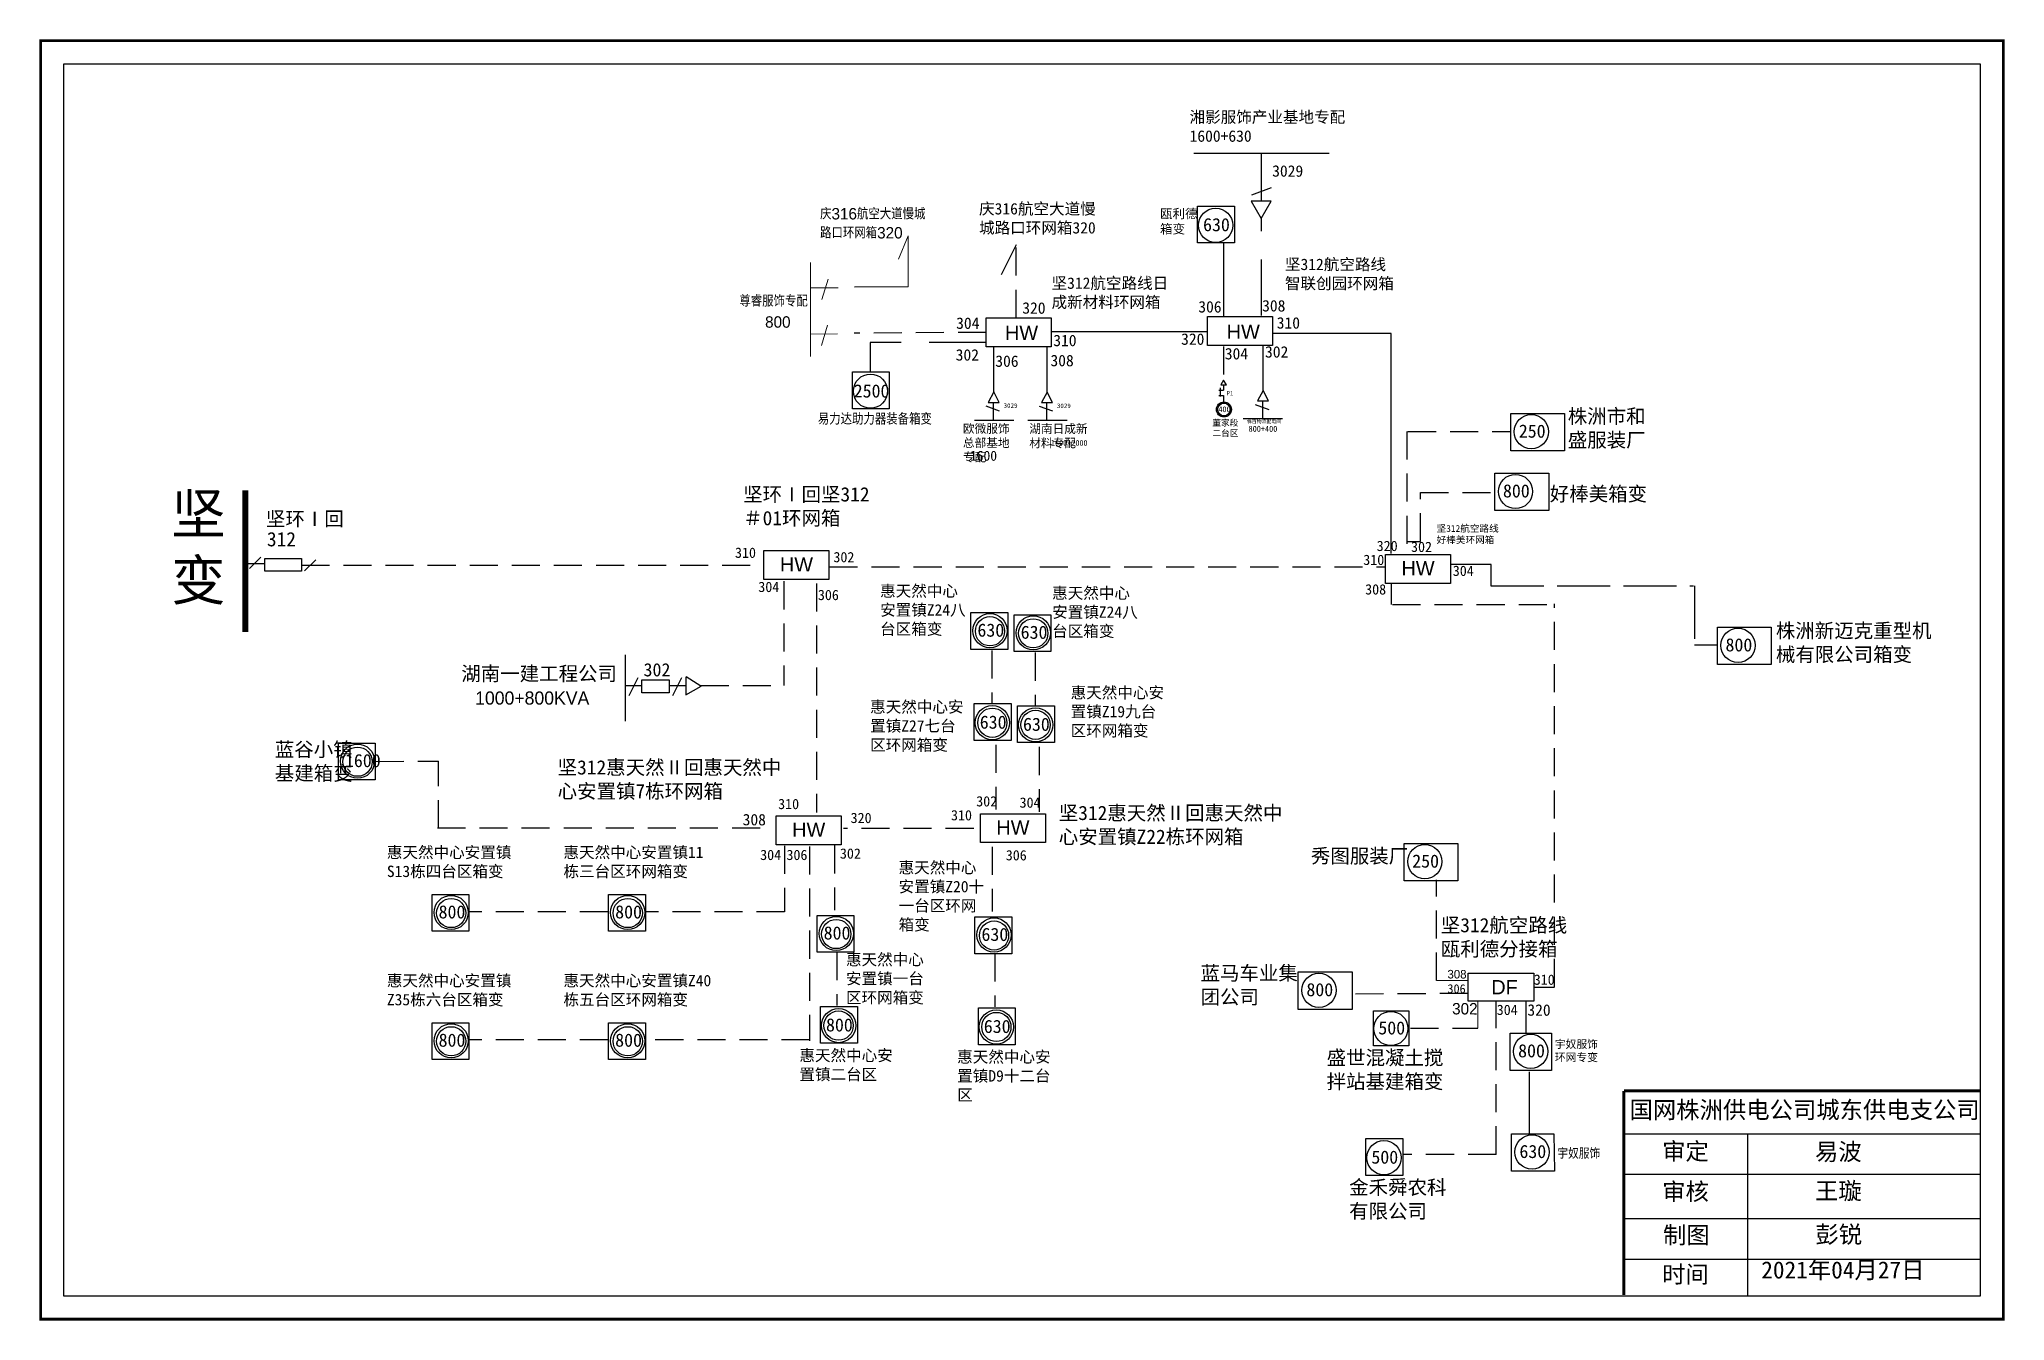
# Model space of a CAD drawing. Extents: x 0 to 344, y 0 to 225.
import ezdxf

# ---------------------------------------------------------------- set-up
doc = ezdxf.new("R2010")
doc.units = 0
doc.header["$LTSCALE"] = 0.774411
for name, pattern in [('ACAD_ISO02W100', [15, 12, -3]), ('DASHED', [19.05, 12.7, -6.35]), ('DASHED2', [9.525, 6.35, -3.175])]:
    doc.linetypes.add(name, pattern=pattern)
doc.layers.get('0').update_dxf_attribs({"linetype": 'CONTINUOUS'})
doc.layers.add('0-RefEdit0', color=7, linetype='CONTINUOUS')
doc.layers.add('MiniCADViewLayer', color=7, linetype='CONTINUOUS')
doc.styles.add('hztxt_txtstyle_0.83', font='', dxfattribs={"height": 0.832581, "bigfont": 'hztxt.shx'})
doc.styles.add('hztxt_txtstyle_1.50_0_0', font='', dxfattribs={"height": 1.5, "bigfont": 'hztxt.shx'})
doc.styles.add('hztxt_txtstyle_2.00_0_0', font='', dxfattribs={"height": 2, "bigfont": 'hztxt.shx'})
doc.styles.add('hztxt_txtstyle_2.57', font='', dxfattribs={"height": 2.568416, "bigfont": 'hztxt.shx'})
doc.styles.add('hztxt_txtstyle_200.00_0_0200', font='', dxfattribs={"height": 200, "bigfont": 'hztxt.shx'})
doc.styles.add('SimSun_txtstyle_1.00_0_0', font='simsun.ttc', dxfattribs={"height": 1})
doc.styles.add('SimSun_txtstyle_2.00_0_0', font='', dxfattribs={"height": 2})
doc.styles.add('SimSun_txtstyle_2.30_0_0', font='', dxfattribs={"height": 2.3})
doc.styles.get("Standard").update_dxf_attribs({"font": '', "height": 2.5})
doc.styles.add('字体', font='simkai_0.ttf', dxfattribs={"height": 2.5})
doc.styles.add('宋体_txtstyle_3.06', font='', dxfattribs={"height": 3.05986})
doc.styles.add('楷体_GB2312_txtstyle_2.00_0_0', font='SIMKAI.TTF', dxfattribs={"height": 2})
doc.styles.add('楷体_GB2312_txtstyle_2.50_0_0', font='simkai_0.ttf', dxfattribs={"height": 2.5})
doc.styles.add('楷体_GB2312_txtstyle_3.00_0_0', font='simkai_0.ttf', dxfattribs={"height": 3})
doc.styles.get('hztxt_txtstyle_0.83').set_extended_font_data('hztxt')
doc.styles.get('hztxt_txtstyle_1.50_0_0').set_extended_font_data('hztxt')
doc.styles.get('hztxt_txtstyle_2.00_0_0').set_extended_font_data('hztxt')
doc.styles.get('hztxt_txtstyle_2.57').set_extended_font_data('hztxt')
doc.styles.get('hztxt_txtstyle_200.00_0_0200').set_extended_font_data('hztxt')
doc.styles.get('SimSun_txtstyle_2.00_0_0').set_extended_font_data('SimSun')
doc.styles.get('SimSun_txtstyle_2.30_0_0').set_extended_font_data('SimSun')
doc.styles.get('Standard').set_extended_font_data('SimSun')
doc.styles.get('宋体_txtstyle_3.06').set_extended_font_data('宋体')

msp = doc.modelspace()

# ---------------------------------------------------------------- linework, layer by layer
at = {"color": 0, "linetype": 'Continuous'}
for p, q in [((226.02, 204.62), (202.3, 204.62)), ((214.16, 196.44), (214.16, 204.63)), ((215.86, 198.59), (212.4, 197.35)), ((171.15, 188.62), (168.51, 183.38)), ((207.56, 176.13), (207.56, 188.95)), ((152.26, 181.27), (142.86, 181.21)), ((204.64, 173.4), (177.35, 173.4)), ((236.92, 173.07), (216.15, 173.07)), ((236.92, 134.53), (236.92, 173.07)), ((167.25, 162.86), (167.24, 170.76)), ((176.59, 162.82), (176.59, 170.73)), ((214.47, 163.12), (214.46, 171.02)), ((206.66, 163.14), (207.52, 163.14)), ((206.66, 162.25), (207.52, 162.25)), ((206.99, 162.05), (206.99, 163.6)), ((207.51, 164.08), (207.51, 163.14)), ((168.27, 159.49), (165.91, 160.36)), ((167.15, 161.04), (167.15, 157.92)), ((177.61, 159.46), (175.26, 160.33)), ((176.5, 161.01), (176.5, 157.89)), ((215.49, 159.75), (213.13, 160.62)), ((214.37, 161.3), (214.37, 158.18)), ((163.87, 157.92), (170.76, 157.92)), ((173.22, 157.89), (180.11, 157.89)), ((210.95, 158.18), (217.84, 158.18)), ((239.73, 136.68), (242.03, 136.68)), ((247.27, 132.67), (254.4, 132.67)), ((254.37, 132.65), (254.37, 128.9)), ((105.57, 111.38), (102.71, 111.38)), ((113.27, 111.38), (110.41, 111.38))]:
    msp.add_line(p, q, dxfattribs=at)
at = {"color": 0, "linetype": 'DASHED'}
msp.add_line((214.15, 176.24), (214.15, 193.23), dxfattribs=at)
at = {"color": 7, "linetype": 'Continuous', "lineweight": 0, "ltscale": 1.079699}
for p, q in [((152.26, 190.21), (150.53, 186.09)), ((152.26, 181.27), (152.26, 190.21)), ((135.09, 169.04), (135.09, 185.56)), ((138.21, 182.61), (137.13, 179.05)), ((139.94, 181.09), (135.09, 181.09)), ((139.84, 173.02), (135.09, 172.96)), ((138.12, 174.54), (137.04, 170.98))]:
    msp.add_line(p, q, dxfattribs=at)
at = {"color": 0, "linetype": 'DASHED2'}
for p, q in [((171.18, 175.85), (171.18, 188.67)), ((165.89, 173.29), (142.76, 173.14)), ((207.51, 170.83), (207.51, 164.88)), ((207.54, 161.14), (207.54, 162.26)), ((239.66, 155.93), (239.64, 134.3)), ((239.84, 155.95), (257.68, 155.95)), ((242.03, 136.68), (242.03, 145.22)), ((242.03, 145.22), (255.07, 145.22)), ((236.96, 125.6), (236.96, 129.2)), ((237.12, 125.6), (265.66, 125.6))]:
    msp.add_line(p, q, dxfattribs=at)
at = {"linetype": 'DASHED'}
for p, q in [((165.75, 171.49), (145.59, 171.49)), ((145.59, 171.49), (145.59, 166.39))]:
    msp.add_line(p, q, dxfattribs=at)
at = {"color": 0, "ltscale": 2}
for p, q in [((167.24, 162.85), (166.27, 161.03)), ((168.18, 161.03), (167.24, 162.85)), ((176.59, 162.82), (175.61, 161)), ((177.53, 161), (176.59, 162.82)), ((214.46, 163.11), (213.49, 161.29)), ((215.4, 161.29), (214.46, 163.11)), ((166.27, 161.03), (168.18, 161.03)), ((175.61, 161), (177.53, 161)), ((213.49, 161.29), (215.4, 161.29))]:
    msp.add_line(p, q, dxfattribs=at)
at = {"linetype": 'ACAD_ISO02W100'}
for p, q in [((39.28, 132.76), (36.19, 132.76)), ((260.55, 50.56), (260.55, 56.04))]:
    msp.add_line(p, q, dxfattribs=at)
at = {"linetype": 'Continuous'}
for p, q in [((38.78, 133.9), (36.8, 131.92)), ((48.43, 133.47), (46.45, 131.49)), ((261.9, 58.59), (265.51, 58.59)), ((261.06, 43.74), (261.06, 32.97)), ((277.7, 32.9), (340.06, 32.9)), ((299.34, 32.89), (299.34, 4.56)), ((277.7, 25.8), (340.06, 25.8)), ((277.7, 18.05), (340.06, 18.05)), ((277.7, 10.95), (340.06, 10.95))]:
    msp.add_line(p, q, dxfattribs=at)
at = {"color": 7, "linetype": 'DASHED2'}
for p, q in [((45.89, 132.52), (126.94, 132.52)), ((138.44, 132.19), (235.85, 132.19)), ((130.44, 129.69), (130.44, 111.42)), ((136.19, 129.32), (136.19, 89.18)), ((166.92, 117.56), (166.92, 108.21)), ((174.5, 117.19), (174.5, 107.84)), ((113.26, 112.97), (113.28, 109.77)), ((113.28, 109.77), (115.98, 111.34)), ((115.91, 111.33), (113.3, 112.95)), ((115.87, 111.42), (130.49, 111.42)), ((167.59, 101.03), (167.59, 89.68)), ((175.17, 100.66), (175.17, 89.31)), ((69.73, 86.49), (128.68, 86.49)), ((130.58, 83.36), (130.58, 71.8)), ((134.96, 83.24), (134.96, 49.21)), ((139.3, 83.42), (139.3, 72.08)), ((166.95, 83.17), (166.95, 71.82)), ((99.63, 71.8), (75.43, 71.8)), ((130.58, 71.8), (106.37, 71.8)), ((139.75, 64.75), (139.75, 55.4)), ((167.41, 64.49), (167.41, 55.14)), ((99.63, 49.33), (75.43, 49.33)), ((134.96, 49.33), (106.37, 49.33))]:
    msp.add_line(p, q, dxfattribs=at)
at = {"color": 0, "linetype": 'ACAD_ISO02W100'}
for p, q in [((254.37, 128.9), (289.86, 128.9)), ((290.06, 128.9), (290.06, 118.55)), ((290.06, 118.55), (294.08, 118.55))]:
    msp.add_line(p, q, dxfattribs=at)
at = {"linetype": 'DASHED2'}
for p, q in [((265.51, 58.64), (265.51, 125.74)), ((58.91, 98.14), (69.92, 98.19)), ((163.72, 86.36), (140.92, 86.36)), ((244.82, 59.74), (244.85, 77.41)), ((250.32, 57.47), (230.05, 57.38)), ((255.3, 29.3), (255.3, 56.25)), ((240.29, 51.4), (252.08, 51.4)), ((255.29, 29.26), (238.99, 29.26))]:
    msp.add_line(p, q, dxfattribs=at)
at = {"color": 7, "linetype": 'Continuous'}
for p, q in [((104.83, 112.77), (103.26, 109.64)), ((112.52, 112.77), (110.96, 109.64))]:
    msp.add_line(p, q, dxfattribs=at)
at = {"color": 7, "linetype": 'Continuous', "lineweight": 0, "ltscale": 0.528811}
msp.add_line((250.41, 59.74), (244.82, 59.74), dxfattribs=at)
at = {"color": 7, "linetype": 'Continuous', "lineweight": 0, "ltscale": 0.587275}
msp.add_line((252.08, 56.15), (252.08, 51.4), dxfattribs=at)
at = {"linetype": 'Continuous', "const_width": 0.5}
msp.add_lwpolyline([(0.2, 224.38), (344.18, 224.38), (344.18, 0.41), (0.2, 0.41)], close=True, dxfattribs=at)
at = {"linetype": 'Continuous'}
for points in [[(4.25, 220.33), (340.13, 220.33), (340.13, 4.46), (4.25, 4.46)], [(250.41, 61.06), (261.89, 61.06), (261.89, 56.15), (250.41, 56.15)]]:
    msp.add_lwpolyline(points, close=True, dxfattribs=at)
at = {"color": 0}
for points in [[(202.96, 195.41), (209.42, 195.41), (209.42, 188.95), (202.96, 188.95)], [(165.89, 175.83), (177.3, 175.83), (177.3, 170.76), (165.89, 170.76)], [(204.68, 176.09), (216.09, 176.09), (216.09, 171.02), (204.68, 171.02)], [(142.47, 166.35), (148.93, 166.35), (148.93, 159.89), (142.47, 159.89)], [(235.88, 134.38), (247.28, 134.38), (247.28, 129.31), (235.88, 129.31)], [(163.23, 124.19), (169.69, 124.19), (169.69, 117.74), (163.23, 117.74)], [(170.81, 123.82), (177.26, 123.82), (177.26, 117.37), (170.81, 117.37)], [(163.83, 108.26), (170.29, 108.26), (170.29, 101.81), (163.83, 101.81)], [(171.41, 107.89), (177.87, 107.89), (177.87, 101.44), (171.41, 101.44)], [(52.38, 101.34), (58.84, 101.34), (58.84, 94.89), (52.38, 94.89)], [(68.79, 74.83), (75.24, 74.83), (75.24, 68.38), (68.79, 68.38)], [(99.73, 74.83), (106.19, 74.83), (106.19, 68.38), (99.73, 68.38)], [(136.28, 71.15), (142.73, 71.15), (142.73, 64.69), (136.28, 64.69)], [(163.93, 70.89), (170.39, 70.89), (170.39, 64.44), (163.93, 64.44)], [(136.88, 55.21), (143.34, 55.21), (143.34, 48.76), (136.88, 48.76)], [(68.79, 52.36), (75.24, 52.36), (75.24, 45.91), (68.79, 45.91)], [(99.73, 52.36), (106.19, 52.36), (106.19, 45.91), (99.73, 45.91)], [(164.54, 54.96), (170.99, 54.96), (170.99, 48.51), (164.54, 48.51)], [(232.47, 32.06), (238.92, 32.06), (238.92, 25.61), (232.47, 25.61)]]:
    msp.add_lwpolyline(points, close=True, dxfattribs=at)
at = {"color": 0, "linetype": 'Continuous'}
for points in [[(214.11, 193.22), (215.86, 196.26), (212.36, 196.26)], [(207.53, 164.93), (207.05, 164.09), (208.02, 164.09)], [(110.34, 112.43), (110.34, 110.14), (105.57, 110.14), (105.57, 112.43)], [(233.8, 54.43), (240.01, 54.43), (240.01, 48.3), (233.8, 48.3)]]:
    msp.add_lwpolyline(points, close=True, dxfattribs=at)
at = {"color": 0, "linetype": 'ByBlock', "ltscale": 2}
for points in [[(257.85, 159.09), (267.28, 159.09), (267.28, 152.54), (257.85, 152.54)], [(255.08, 148.63), (264.5, 148.63), (264.5, 142.07), (255.08, 142.07)], [(294.08, 121.66), (303.51, 121.66), (303.51, 115.1), (294.08, 115.1)]]:
    msp.add_lwpolyline(points, close=True, dxfattribs=at)
at = {"color": 7, "linetype": 'Continuous', "const_width": 1}
msp.add_lwpolyline([(36.06, 120.83), (36.06, 145.6)], dxfattribs=at)
for points in [[(126.94, 135.07), (138.35, 135.07), (138.35, 130), (126.94, 130)], [(129.1, 88.58), (140.5, 88.58), (140.5, 83.52), (129.1, 83.52)], [(164.89, 88.97), (176.29, 88.97), (176.29, 83.91), (164.89, 83.91)]]:
    msp.add_lwpolyline(points, close=True)
at = {"linetype": 'ACAD_ISO02W100'}
msp.add_lwpolyline([(45.89, 133.65), (45.89, 131.44), (39.49, 131.44), (39.49, 133.65)], close=True, dxfattribs=at)
at = {"color": 7, "linetype": 'ByBlock', "ltscale": 2}
for points in [[(239.18, 83.78), (248.6, 83.78), (248.6, 77.22), (239.18, 77.22)], [(220.62, 61.25), (230.05, 61.25), (230.05, 54.7), (220.62, 54.7)]]:
    msp.add_lwpolyline(points, close=True, dxfattribs=at)
at = {"linetype": 'ByBlock', "ltscale": 2}
for points in [[(257.73, 50.54), (265.02, 50.54), (265.02, 43.98), (257.73, 43.98)], [(257.97, 32.9), (265.38, 32.9), (265.51, 26.34), (257.97, 26.34)]]:
    msp.add_lwpolyline(points, close=True, dxfattribs=at)
at = {"linetype": 'Continuous', "const_width": 0.5}
for points in [[(277.66, 40.41), (277.66, 4.68)], [(277.7, 40.41), (340.06, 40.41)]]:
    msp.add_lwpolyline(points, dxfattribs=at)
at = {"color": 0}
for centre, radius in [((206.12, 192.05), 3), ((145.63, 162.99), 3), ((207.58, 159.78), 1.31), ((207.58, 159.78), 1.11), ((166.58, 121.03), 3), ((166.58, 120.94), 2.56), ((174.16, 120.66), 3), ((174.16, 120.57), 2.56), ((166.99, 104.91), 3), ((166.99, 104.91), 2.56), ((174.57, 104.54), 3), ((174.57, 104.54), 2.56), ((55.73, 98.17), 3), ((55.73, 98.08), 2.56), ((72.14, 71.67), 3), ((72.14, 71.57), 2.56), ((103.09, 71.67), 3), ((103.09, 71.57), 2.56), ((139.63, 67.98), 3), ((139.63, 67.89), 2.56), ((167.29, 67.73), 3), ((167.29, 67.63), 2.56), ((72.14, 49.19), 3), ((103.09, 49.19), 3), ((140.04, 51.86), 3), ((140.04, 51.86), 2.56), ((167.7, 51.61), 3), ((167.7, 51.61), 2.56), ((72.14, 49.1), 2.56), ((103.09, 49.1), 2.56), ((235.63, 28.71), 3)]:
    msp.add_circle(centre, radius, dxfattribs=at)
at = {"color": 0, "linetype": 'ByBlock'}
for centre in [(261.46, 155.89), (258.69, 145.42), (297.7, 118.45)]:
    msp.add_circle(centre, 3, dxfattribs=at)
at = {"linetype": 'ByBlock'}
for centre in [(242.79, 80.57), (224.23, 58.04), (236.84, 51.34), (261.35, 47.33), (261.58, 29.69)]:
    msp.add_circle(centre, 3, dxfattribs=at)
at = {"layer": '0-RefEdit0', "color": 0, "ltscale": 2}
msp.add_line((102.61, 116.81), (102.61, 105.19), dxfattribs=at)
at = {"layer": 'MiniCADViewLayer', "color": 0, "linetype": 'DASHED2'}
msp.add_line((69.92, 86.44), (69.92, 98.19), dxfattribs=at)

# ---------------------------------------------------------------- texts
at = {"color": 0, "linetype": 'ByBlock', "attachment_point": 1, "style": '字体'}
for s, insert, char_height, width in [('{\\fSimSun|b0|i0|c134|p2;湘影服饰产业基地专配\\P1600+630}', (201.56, 212.02), 2, 28.5145), ('{\\fSimSun|b0|i0|c134|p2;瓯利德箱变}', (196.38, 194.9), 1.609, 7.8682), ('{\\fSimSun|b0|i0|c134|p2;坚312航空路线智联创园环网箱}', (218.27, 186.21), 2, 19.943), ('{\\fSimSun|b0|i0|c134|p2;坚312航空路线日成新材料环网箱}', (177.37, 182.92), 2, 21.828), ('株洲市和盛服装厂', (267.85, 159.86), 2.5, 16.2208), ('{\\fSimSun|b0|i0|c134|p2;董家段二台区}', (205.55, 158), 1.0882, 5.7037), ('株百物流配电间', (211.6, 158), 0.614, 8.6815), ('好棒美箱变', (264.7, 146.25), 2.5, 18.8365), ('{\\fSimSun|b0|i0|c134|p2;坚312航空路线好棒美环网箱}', (244.86, 139.55), 1.2039, 12.1574), ('{\\fSimSun|b0|i0|c134|p2;株洲新迈克重型机\\P械有限公司箱变}', (304.32, 122.29), 2.5, 35.3637), ('{\\fSimSun|b0|i0|c134|p2;盛世混凝土搅拌站基建箱变}', (225.58, 47.48), 2.5, 21.4101)]:
    msp.add_mtext(s, dxfattribs=dict(at, insert=insert, char_height=char_height, width=width))
at = {"color": 0, "linetype": 'ByBlock', "attachment_point": 1, "rotation": 359.7977}
for s, insert, char_height, width in [('3029', (216.04, 202.57), 2, 6.4826), ('306', (203.09, 178.78), 2, 1.513), ('308', (214.28, 178.96), 2, 1.0097), ('310', (216.84, 175.96), 2, 1.0097), ('310', (177.67, 172.88), 2, 1.318), ('320', (200.08, 173.12), 2, 1.7899), ('304', (207.74, 170.56), 2, 1.513), ('302', (214.79, 170.88), 2, 1.513), ('{\\H0.7826x;P1}', (208.03, 163.03), 1.0012, 2.1352), ('800+400', (211.9, 156.94), 1.059, 11.4741), ('250', (259.27, 157.15), 2.3, 4.9053), ('800', (256.49, 146.68), 2.3, 4.9053), ('{\\H0.7826x;320}', (234.36, 136.79), 2.3, 4.9053), ('{\\H0.7826x;302}', (240.38, 136.63), 2.3, 4.9053), ('{\\H0.7826x;310}', (232.01, 134.35), 2.3, 4.9053), ('{\\H0.7826x;304}', (247.7, 132.43), 2.3, 4.9053), ('{\\H0.7826x;308}', (232.34, 129.18), 2.3, 4.9053), ('800', (295.5, 119.71), 2.3, 4.9053)]:
    msp.add_mtext(s, dxfattribs=dict(at, insert=insert, char_height=char_height, width=width))
at = {"color": 4, "linetype": 'DASHED2', "lineweight": 0, "ltscale": 0.925668, "true_color": 0x00ffff, "insert": (136.8, 195.07), "char_height": 2, "attachment_point": 1, "style": 'hztxt_txtstyle_200.00_0_0200'}
msp.add_mtext('庆316航空大道慢城^M^J路口环网箱320', dxfattribs=at)
at = {"color": 1, "linetype": 'ByBlock', "true_color": 0xff0000, "insert": (164.66, 195.95), "char_height": 2, "width": 21.828, "attachment_point": 1, "style": '楷体_GB2312_txtstyle_2.00_0_0'}
msp.add_mtext('{\\fSimSun|b0|i0|c134|p2;庆316航空大道慢城路口环网箱320}', dxfattribs=at)
at = {"color": 0, "attachment_point": 1, "rotation": 359.7977}
for s, insert, char_height, width in [('630', (203.93, 193.32), 2.3, 4.9053), ('400', (206.62, 160.33), 1.001, 2.1352), ('630', (164.38, 122.29), 2.3, 4.9053), ('630', (171.96, 121.92), 2.3, 4.9053), ('630', (164.79, 106.17), 2.3, 4.9053), ('630', (172.37, 105.8), 2.3, 4.9053), ('800', (69.94, 72.93), 2.3, 4.9053), ('800', (100.89, 72.93), 2.3, 4.9053), ('800', (137.43, 69.24), 2.3, 4.9053), ('630', (165.09, 68.99), 2.3, 4.9053), ('800', (137.84, 53.13), 2.3, 4.9053), ('630', (165.5, 52.87), 2.3, 4.9053), ('800', (69.94, 50.46), 2.3, 4.9053), ('800', (100.89, 50.46), 2.3, 4.9053), ('500', (233.43, 29.97), 2.3, 4.9053)]:
    msp.add_mtext(s, dxfattribs=dict(at, insert=insert, char_height=char_height, width=width))
at = {"color": 7, "linetype": 'DASHED2', "lineweight": 0, "ltscale": 0.925668, "char_height": 2, "attachment_point": 1, "style": 'hztxt_txtstyle_200.00_0_0200'}
for s, insert in [('尊睿服饰专配', (122.65, 179.8)), ('800', (127.16, 176.11))]:
    msp.add_mtext(s, dxfattribs=dict(at, insert=insert))
at = {"color": 7, "linetype": 'ByBlock', "true_color": 0xffffff, "attachment_point": 1, "rotation": 359.7977}
for s, insert, char_height, width in [('304', (160.65, 175.91), 2, 1.513), ('320', (172.24, 178.57), 2, 1.513), ('302', (160.57, 170.35), 2, 1.513), ('306', (167.51, 169.26), 2, 1.513), ('308', (177.18, 169.36), 2, 1.513), ('{\\H0.7826x;3029}', (168.96, 160.86), 1.0012, 2.1352), ('{\\H0.7826x;3029}', (178.3, 160.83), 1.0012, 2.1352), ('1600', (163.08, 152.56), 1.742, 18.8849)]:
    msp.add_mtext(s, dxfattribs=dict(at, insert=insert, char_height=char_height, width=width))
at = {"color": 0, "linetype": 'Continuous', "char_height": 2.5, "attachment_point": 1, "style": '字体'}
for s, insert, width in [('{\\fArial|b0|i0|c0|p32;HW}', (169.2, 174.48), 10.9804), ('{\\fArial|b0|i0|c0|p32;HW}', (208.06, 174.66), 10.9804), ('{\\fArial|b0|i0|c0|p32;HW}', (238.69, 133.22), 10.9804), ('湖南一建工程公司', (73.92, 114.77), 54.4405)]:
    msp.add_mtext(s, dxfattribs=dict(at, insert=insert, width=width))
at = {"color": 7, "char_height": 2.3, "width": 4.9053, "attachment_point": 1, "rotation": 359.7977, "style": 'SimSun_txtstyle_2.30_0_0'}
for s, insert in [('2500', (142.7, 164.19)), ('1600', (53.53, 99.44))]:
    msp.add_mtext(s, dxfattribs=dict(at, insert=insert))
at = {"color": 7, "linetype": 'ByBlock', "attachment_point": 1}
for s, insert, char_height, width, style in [('易力达助力器装备箱变', (136.4, 159.13), 2, 29.4754, 'hztxt_txtstyle_2.00_0_0'), ('{\\fSimSun|b0|i0|c134|p2;\\C0;坚环Ⅰ回坚312\\C7;＃01环网箱}', (123.32, 146.17), 2.5, 23.9753, '字体'), ('蓝谷小镇^M^J基建箱变', (41.23, 101.48), 2.5, 35.3637, '楷体_GB2312_txtstyle_2.50_0_0'), ('{\\fSimSun|b0|i0|c134|p2;\\C256;坚312惠\\C0;天然\\C256;Ⅱ回惠天然\\C0;中心安置镇7栋\\C256;环网箱}', (90.8, 98.34), 2.5, 39.7279, '字体'), ('{\\fSimSun|b0|i0|c134|p2;\\C256;坚312惠\\C0;天然\\C256;Ⅱ回惠天然\\C0;中心安置镇Z22栋\\C256;环网箱}', (178.63, 90.36), 2.5, 39.7279, '字体'), ('秀图服装厂', (222.83, 82.82), 2.5, 18.8365, '字体'), ('蓝马车业集团公司', (203.49, 62.3), 2.5, 18.8365, '字体'), ('金禾舜农科有限公司', (229.53, 24.77), 2.5, 18.8365, '字体')]:
    msp.add_mtext(s, dxfattribs=dict(at, insert=insert, char_height=char_height, width=width, style=style))
at = {"color": 7, "linetype": 'ByBlock', "true_color": 0xffffff, "char_height": 1.5, "attachment_point": 1, "style": '字体'}
for s, insert, width in [('欧微服饰总部基地专配', (161.83, 157.18), 9.1668), ('湖南日成新材料专配', (173.46, 157.15), 11.439)]:
    msp.add_mtext(s, dxfattribs=dict(at, insert=insert, width=width))
at = {"color": 7, "linetype": 'ByBlock', "insert": (177.26, 154.45), "char_height": 1, "width": 18.8849, "attachment_point": 1, "rotation": 359.7977, "style": 'SimSun_txtstyle_1.00_0_0'}
msp.add_mtext('1600+2000', dxfattribs=at)
at = {"linetype": 'Continuous', "attachment_point": 1, "style": '字体'}
for s, insert, char_height, width in [('{\\fSimSun|b0|i0|c134|p2;坚} \\P{\\fSimSun|b0|i0|c134|p2;变}', (23.05, 145.05), 7, 27.4955), ('{\\fArial|b0|i0|c0|p32;DF}', (254.44, 59.83), 2.5, 10.9804), ('{\\fSimSun|b0|i0|c134|p2;国网株洲供电公司城东供电支公司}', (278.67, 38.6), 3, 82.0179), ('审定', (284.39, 31.34), 3, 23.4615), ('{\\fSimSun|b0|i0|c134|p2;易波}', (311.18, 31.26), 3, 33.0539), ('审核', (284.39, 24.28), 3, 23.4615), ('制图', (284.55, 16.66), 3, 23.4615), ('时间', (284.39, 9.78), 3, 23.4615)]:
    msp.add_mtext(s, dxfattribs=dict(at, insert=insert, char_height=char_height, width=width))
at = {"color": 0, "linetype": 'Continuous', "char_height": 2.5, "attachment_point": 1}
for s, insert, width in [('坚环Ⅰ回', (39.68, 141.88), 22.1166), ('312', (39.84, 138.31), 5.6554)]:
    msp.add_mtext(s, dxfattribs=dict(at, insert=insert, width=width))
at = {"linetype": 'ByBlock', "char_height": 2.3, "width": 4.9053, "attachment_point": 1, "rotation": 359.7977}
for s, insert in [('{\\H0.7826x;310}', (121.89, 135.6)), ('{\\H0.7826x;302}', (139.14, 134.83)), ('{\\H0.7826x;304}', (125.98, 129.61)), ('{\\H0.7826x;306}', (136.42, 128.2)), ('{\\H0.7826x;310}', (129.45, 91.58)), ('{\\H0.7826x;310}', (159.75, 89.61)), ('{\\H0.7826x;302}', (164.17, 92.05)), ('{\\H0.7826x;304}', (171.77, 91.83)), ('{\\H0.7826x;320}', (142.16, 89.14)), ('{\\H0.7826x;302}', (140.28, 82.9)), ('{\\H0.7826x;304}', (126.3, 82.66)), ('{\\H0.7826x;306}', (130.91, 82.66)), ('{\\H0.7826x;306}', (169.35, 82.6)), ('250', (240.59, 81.83)), ('800', (222.04, 59.31)), ('{\\H0.7826x;310}', (261.89, 60.81)), ('{\\H0.7826x;304}', (255.4, 55.52)), ('500', (234.65, 52.61)), ('800', (259.15, 48.6)), ('630', (259.38, 30.96))]:
    msp.add_mtext(s, dxfattribs=dict(at, insert=insert))
at = {"color": 7, "linetype": 'Continuous', "char_height": 2.5, "width": 10.9804, "attachment_point": 1, "style": '字体'}
for insert in [(129.75, 133.91), (131.9, 87.43), (167.69, 87.82)]:
    msp.add_mtext('{\\fArial|b0|i0|c0|p32;HW}', dxfattribs=dict(at, insert=insert))
at = {"color": 0, "char_height": 2, "attachment_point": 1, "style": '字体'}
for s, insert, width in [('{\\fSimSun|b0|i0|c134|p2;惠天然中心安置镇Z24八台区箱变}', (147.32, 129), 16.0134), ('{\\fSimSun|b0|i0|c134|p2;惠天然中心安置镇Z24八台区箱变}', (177.47, 128.63), 16.0134), ('{\\fSimSun|b0|i0|c134|p2;惠天然中心安置镇Z19九台区环网箱变}', (180.72, 111.19), 16.7874), ('{\\fSimSun|b0|i0|c134|p2;惠天然中心安置镇Z27七台区环网箱变}', (145.57, 108.69), 16.7874), ('{\\fSimSun|b0|i0|c134|p2;惠天然中心安置镇S13栋四台区箱变}', (60.87, 83.21), 25.2016), ('{\\fSimSun|b0|i0|c134|p2;惠天然中心安置镇11栋三台区环网箱变}', (91.82, 83.21), 25.2016), ('{\\fSimSun|b0|i0|c134|p2;惠天然中心安置镇Z20十一台区环网箱变}', (150.56, 80.54), 16.0134), ('{\\fSimSun|b0|i0|c134|p2;惠天然中心安置镇一台区环网箱变}', (141.34, 64.43), 15.0826), ('{\\fSimSun|b0|i0|c134|p2;惠天然中心安置镇Z35栋六台区箱变}', (60.87, 60.74), 25.2016), ('{\\fSimSun|b0|i0|c134|p2;惠天然中心安置镇Z40栋五台区环网箱变}', (91.82, 60.74), 26.8079), ('{\\fSimSun|b0|i0|c134|p2;惠天然中心安置镇二台区}', (133.17, 47.64), 16.7874), ('{\\fSimSun|b0|i0|c134|p2;惠天然中心安置镇D9十二台区}', (160.83, 47.38), 16.7874)]:
    msp.add_mtext(s, dxfattribs=dict(at, insert=insert, width=width))
at = {"color": 0, "linetype": 'DASHED2', "char_height": 2.31, "width": 5.2055, "attachment_point": 1}
for s, insert in [('302', (105.85, 115.34)), ('{\\f\uffbfﾬￌﾣﾤ_GB2312|b0|i0|c134|p49;1000+800KVA}', (76.34, 110.39))]:
    msp.add_mtext(s, dxfattribs=dict(at, insert=insert))
at = {"linetype": 'ByBlock', "width": 4.9053, "attachment_point": 1, "rotation": 359.7977}
for s, insert, char_height, style in [('308', (123.23, 88.94), 2, 'SimSun_txtstyle_2.00_0_0'), ('{\\H0.7826x;306}', (246.76, 59.1), 2, 'SimSun_txtstyle_2.00_0_0'), ('308', (246.76, 61.61), 1.5, 'hztxt_txtstyle_1.50_0_0'), ('302', (247.58, 55.81), 2, 'hztxt_txtstyle_2.00_0_0'), ('320', (260.77, 55.59), 2, 'SimSun_txtstyle_2.00_0_0')]:
    msp.add_mtext(s, dxfattribs=dict(at, insert=insert, char_height=char_height, style=style))
at = {"linetype": 'ByBlock', "insert": (245.59, 70.7), "char_height": 2.5, "width": 23.063, "attachment_point": 1, "style": '字体'}
msp.add_mtext('{\\fSimSun|b0|i0|c134|p2;坚312航空路线瓯利德分接箱}', dxfattribs=at)
at = {"color": 7, "linetype": 'Continuous', "true_color": 0xffffff, "char_height": 3, "attachment_point": 1}
for s, insert, width, style in [('{\\fSimSun|b0|i0|c134|p2;王璇}', (311.18, 24.41), 33.0539, '字体'), ('彭锐', (311.24, 16.77), 43.7778, '宋体_txtstyle_3.06'), ('2021{\\fSimSun|b0|i0|c134|p2;年}04{\\fSimSun|b0|i0|c134|p2;月}27{\\fSimSun|b0|i0|c134|p2;日}', (301.76, 10.55), 39.6504, '楷体_GB2312_txtstyle_3.00_0_0')]:
    msp.add_mtext(s, dxfattribs=dict(at, insert=insert, width=width, style=style))
at = {"layer": 'MiniCADViewLayer', "linetype": 'DASHED2', "attachment_point": 1}
for s, insert, char_height, style in [('{\\fSimSun|b0|i0|c134|p2;宇奴服饰\\P环网专变}', (265.57, 49.3), 1.3876, 'hztxt_txtstyle_2.57'), ('宇奴服饰', (266.03, 30.39), 1.873, 'hztxt_txtstyle_0.83')]:
    msp.add_mtext(s, dxfattribs=dict(at, insert=insert, char_height=char_height, style=style))

doc.saveas('drawing.dxf')
